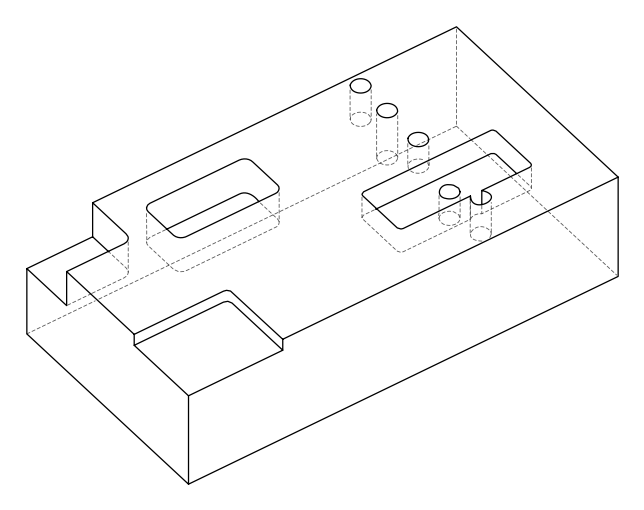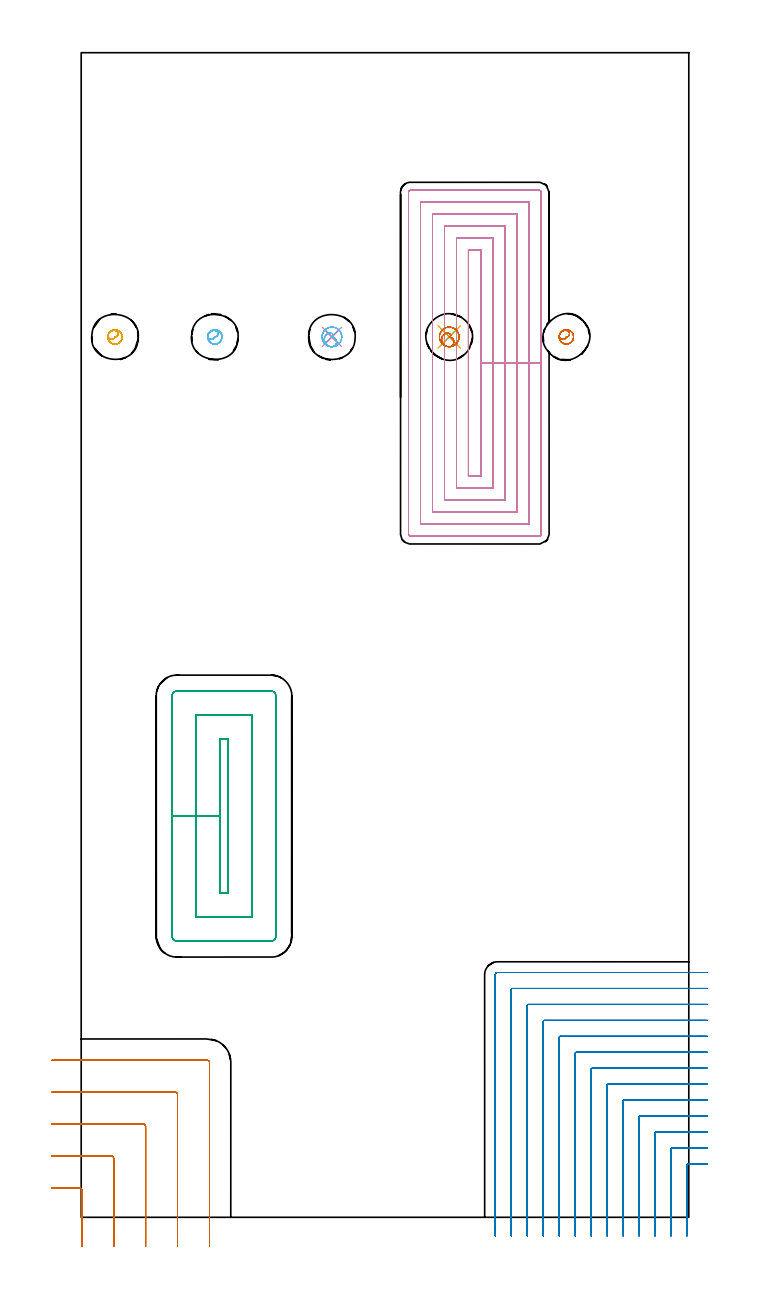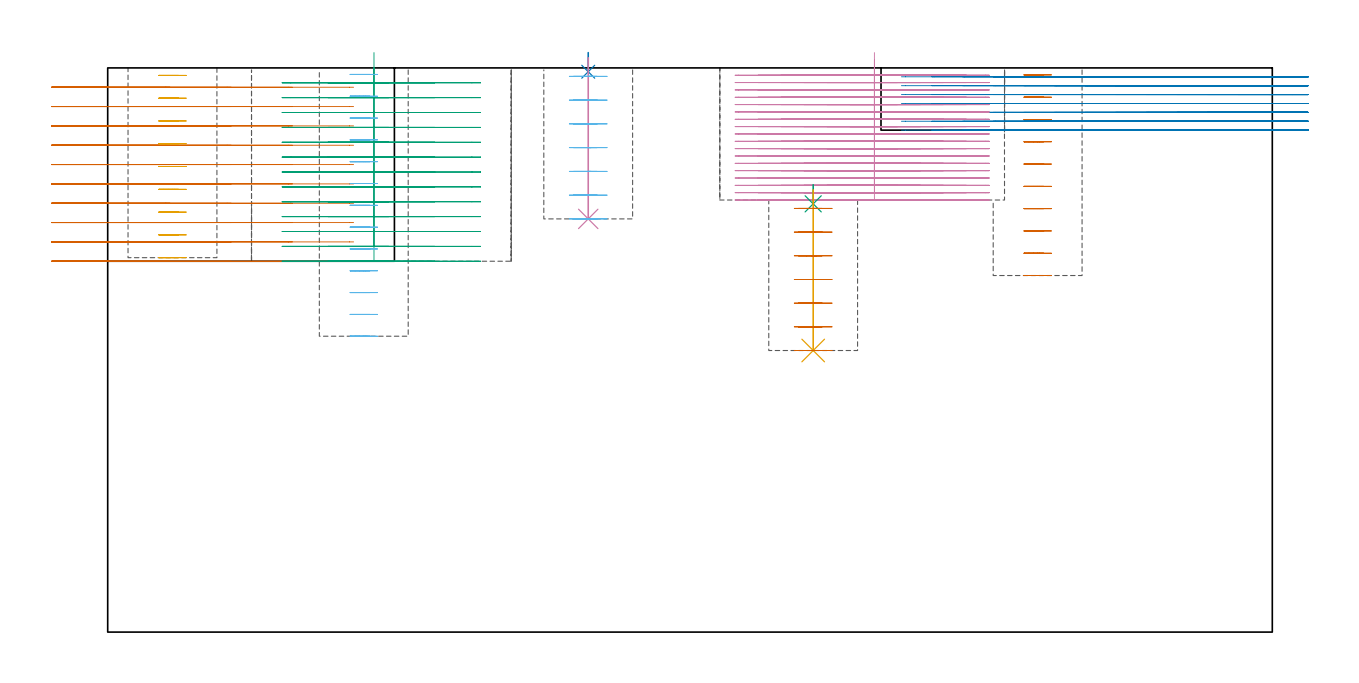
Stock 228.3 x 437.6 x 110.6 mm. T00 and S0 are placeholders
(PLAN: 13 operations, 7 tool changes, 114 min)
(1 MILL_CORNER_NOTCH_RECTANGULAR | CORNER_NOTCH_RECTANGULAR | NXT0201_012 | Follow Part, ap 4, ae 75% | 9.29 min | 142098 mm3)
(2 MILL_CORNER_NOTCH_RECTANGULAR_1 | CORNER_NOTCH_RECTANGULAR_1 | UGT0201_126 | Follow Part, ap 2, ae 75% | 21.49 min | 89748 mm3)
(3 MILL_RECTANGULAR_POCKET | POCKET_RECTANGULAR_STRAIGHT | NXT0201_011 | Follow Part, ap 3, ae 75% | 16.75 min | 202439 mm3)
(4 MILL_RECTANGULAR_POCKET_1 | POCKET_RECTANGULAR_STRAIGHT_1 | NXT0201_008 | Follow Part, ap 1.5, ae 75% | 60.28 min | 196160 mm3)
(5 MILL_BLIND_HOLE_FROM_SOLID_MATERIAL | STEP1POCKET | NXT0201_011 | Spiral | 1.03 min | 8802 mm3)
(6 MILL_BLIND_HOLE_FROM_SOLID_MATERIAL_1 | STEP1POCKET_1 | NXT0201_011 | Spiral | 1.48 min | 12491 mm3)
(7 MILL_BLIND_HOLE_FROM_SOLID_MATERIAL_2 | STEP1POCKET_4 | NXT0201_011 | Spiral | 1.14 min | 9224 mm3)
(8 SPOT_DRILL | STEP1POCKET_2 | NXT0321_9005460120000 | 0.03 min | 23 mm3)
(9 SPOT_DRILL_1 | STEP1POCKET_3 | NXT0321_9005460120000 | 0.04 min | 7 mm3)
(10 DRILL_BLIND_HOLE_INTO_CENTER | STEP1POCKET_2 | NXT0301_128 | 0.13 min | 3187 mm3)
(11 DRILL_BLIND_HOLE_INTO_CENTER_1 | STEP1POCKET_3 | NXT0301_128 | 0.13 min | 3203 mm3)
(12 MILL_ROUGH_BLIND_HOLE_CONTOUR | STEP1POCKET_2 | NXT0201_010 | Spiral | 1.11 min | 3797 mm3)
(13 MILL_ROUGH_BLIND_HOLE_CONTOUR_1 | STEP1POCKET_3 | NXT0201_010 | Spiral | 1.12 min | 3797 mm3)
(TOOL NXT0201_012 | ENDMILL 16mm [2P460-1600-NA 1630] | D16 FL38 Z6)
(TOOL UGT0201_126 | Carbide End Mill 8.0 | D8 FL15 Z4)
(TOOL NXT0201_011 | ENDMILL 12mm [2P460-1200-NA 1630] | D12 FL38 Z6)
(TOOL NXT0201_008 | ENDMILL 6mm [2P460-0600-NA 1630] | D6 FL26 Z6)
(TOOL NXT0321_9005460120000 | NC Spot Drill, 142deg, 12mm, Carbide, Uncoated | D12 PA142 FL30 Z2)
(TOOL NXT0301_128 | Carbide Drill 12mm [861.1-1200-036A1-GP GC34] | D12 PA150 FL37.4 Z2)
(TOOL NXT0201_010 | ENDMILL 10mm [2P460-1000-NA 1630] | D10 FL30 Z6)
(OP 1 MILL_CORNER_NOTCH_RECTANGULAR)
G17 G21 G94 G90
T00 M6
G54
G17 G0 G90 X0.2 Y-11. S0 M3
G43 Z120.6 H1
Z106.81
G94 G1 Y-8. F250.
Y10.205 F500.
G3 X-0.595 Y11. R0.8
G1 X-8.
X-11. F250.
G0 Z120.6
X12.2 Y-11.
Z106.81
G1 Y-8.
Y22.205 F500.
G3 X11.405 Y23. R0.8
G1 X-8.
X-11. F250.
G0 Z120.6
X24.2 Y-11.
Z106.81
G1 Y-8.
Y34.205 F500.
G3 X23.405 Y35. R0.8
G1 X-8.
X-11. F250.
G0 Z120.6
X36.2 Y-11.
Z106.81
G1 Y-8.
Y46.204 F500.
G3 X35.404 Y47. R0.8
G1 X-8.
X-11. F250.
G0 Z120.6
X48.2 Y-11.
Z106.81
G1 Y-8.
Y58.204 F500.
G3 X47.404 Y59. R0.8
G1 X-8.
X-11. F250.
G0 Z120.6
X0.2 Y-11.
Z103.02
G1 Y-8.
Y10.205 F500.
G3 X-0.595 Y11. R0.8
G1 X-8.
X-11. F250.
G0 Z120.6
X12.2 Y-11.
Z103.02
G1 Y-8.
Y22.205 F500.
G3 X11.405 Y23. R0.8
G1 X-8.
X-11. F250.
G0 Z120.6
X24.2 Y-11.
Z103.02
G1 Y-8.
Y34.205 F500.
G3 X23.405 Y35. R0.8
G1 X-8.
X-11. F250.
G0 Z120.6
X36.2 Y-11.
Z103.02
G1 Y-8.
Y46.204 F500.
G3 X35.404 Y47. R0.8
G1 X-8.
X-11. F250.
G0 Z120.6
X48.2 Y-11.
Z103.02
G1 Y-8.
Y58.204 F500.
G3 X47.404 Y59. R0.8
G1 X-8.
X-11. F250.
G0 Z120.6
X0.2 Y-11.
Z99.23
G1 Y-8.
Y10.205 F500.
G3 X-0.595 Y11. R0.8
G1 X-8.
X-11. F250.
G0 Z120.6
X12.2 Y-11.
Z99.23
G1 Y-8.
Y22.205 F500.
G3 X11.405 Y23. R0.8
G1 X-8.
X-11. F250.
G0 Z120.6
X24.2 Y-11.
Z99.23
G1 Y-8.
Y34.205 F500.
G3 X23.405 Y35. R0.8
G1 X-8.
X-11. F250.
G0 Z120.6
X36.2 Y-11.
Z99.23
G1 Y-8.
Y46.204 F500.
G3 X35.404 Y47. R0.8
G1 X-8.
X-11. F250.
G0 Z120.6
X48.2 Y-11.
Z99.23
G1 Y-8.
Y58.204 F500.
G3 X47.404 Y59. R0.8
G1 X-8.
X-11. F250.
G0 Z120.6
X0.2 Y-11.
Z95.44
G1 Y-8.
Y10.205 F500.
G3 X-0.595 Y11. R0.8
G1 X-8.
X-11. F250.
G0 Z120.6
X12.2 Y-11.
Z95.44
G1 Y-8.
Y22.205 F500.
G3 X11.405 Y23. R0.8
G1 X-8.
X-11. F250.
G0 Z120.6
X24.2 Y-11.
Z95.44
G1 Y-8.
Y34.205 F500.
G3 X23.405 Y35. R0.8
G1 X-8.
X-11. F250.
G0 Z120.6
X36.2 Y-11.
Z95.44
G1 Y-8.
Y46.204 F500.
G3 X35.404 Y47. R0.8
G1 X-8.
X-11. F250.
G0 Z120.6
X48.2 Y-11.
Z95.44
G1 Y-8.
Y58.204 F500.
G3 X47.404 Y59. R0.8
G1 X-8.
X-11. F250.
G0 Z120.6
X0.2 Y-11.
Z91.65
G1 Y-8.
Y10.205 F500.
G3 X-0.595 Y11. R0.8
G1 X-8.
X-11. F250.
G0 Z120.6
X12.2 Y-11.
Z91.65
G1 Y-8.
Y22.205 F500.
G3 X11.405 Y23. R0.8
G1 X-8.
X-11. F250.
G0 Z120.6
X24.2 Y-11.
Z91.65
G1 Y-8.
Y34.205 F500.
G3 X23.405 Y35. R0.8
G1 X-8.
X-11. F250.
G0 Z120.6
X36.2 Y-11.
Z91.65
G1 Y-8.
Y46.204 F500.
G3 X35.404 Y47. R0.8
G1 X-8.
X-11. F250.
G0 Z120.6
X48.2 Y-11.
Z91.65
G1 Y-8.
Y58.204 F500.
G3 X47.404 Y59. R0.8
G1 X-8.
X-11. F250.
G0 Z120.6
X0.2 Y-11.
Z87.86
G1 Y-8.
Y10.205 F500.
G3 X-0.595 Y11. R0.8
G1 X-8.
X-11. F250.
G0 Z120.6
X12.2 Y-11.
Z87.86
G1 Y-8.
Y22.205 F500.
G3 X11.405 Y23. R0.8
G1 X-8.
X-11. F250.
G0 Z120.6
X24.2 Y-11.
Z87.86
G1 Y-8.
Y34.205 F500.
G3 X23.405 Y35. R0.8
G1 X-8.
X-11. F250.
G0 Z120.6
X36.2 Y-11.
Z87.86
G1 Y-8.
Y46.204 F500.
G3 X35.404 Y47. R0.8
G1 X-8.
X-11. F250.
G0 Z120.6
X48.2 Y-11.
Z87.86
G1 Y-8.
Y58.204 F500.
G3 X47.404 Y59. R0.8
G1 X-8.
X-11. F250.
G0 Z120.6
X0.2 Y-11.
Z84.07
G1 Y-8.
Y10.205 F500.
G3 X-0.595 Y11. R0.8
G1 X-8.
X-11. F250.
G0 Z120.6
X12.2 Y-11.
Z84.07
G1 Y-8.
Y22.205 F500.
G3 X11.405 Y23. R0.8
G1 X-8.
X-11. F250.
G0 Z120.6
X24.2 Y-11.
Z84.07
G1 Y-8.
Y34.205 F500.
G3 X23.405 Y35. R0.8
G1 X-8.
X-11. F250.
G0 Z120.6
X36.2 Y-11.
Z84.07
G1 Y-8.
Y46.204 F500.
G3 X35.404 Y47. R0.8
G1 X-8.
X-11. F250.
G0 Z120.6
X48.2 Y-11.
Z84.07
G1 Y-8.
Y58.204 F500.
G3 X47.404 Y59. R0.8
G1 X-8.
X-11. F250.
G0 Z120.6
X0.2 Y-11.
Z80.28
G1 Y-8.
Y10.205 F500.
G3 X-0.595 Y11. R0.8
G1 X-8.
X-11. F250.
G0 Z120.6
X12.2 Y-11.
Z80.28
G1 Y-8.
Y22.205 F500.
G3 X11.405 Y23. R0.8
G1 X-8.
X-11. F250.
G0 Z120.6
X24.2 Y-11.
Z80.28
G1 Y-8.
Y34.205 F500.
G3 X23.405 Y35. R0.8
G1 X-8.
X-11. F250.
G0 Z120.6
X36.2 Y-11.
Z80.28
G1 Y-8.
Y46.204 F500.
G3 X35.404 Y47. R0.8
G1 X-8.
X-11. F250.
G0 Z120.6
X48.2 Y-11.
Z80.28
G1 Y-8.
Y58.204 F500.
G3 X47.404 Y59. R0.8
G1 X-8.
X-11. F250.
G0 Z120.6
X0.2 Y-11.
Z76.49
G1 Y-8.
Y10.205 F500.
G3 X-0.595 Y11. R0.8
G1 X-8.
X-11. F250.
G0 Z120.6
X12.2 Y-11.
Z76.49
G1 Y-8.
Y22.205 F500.
G3 X11.405 Y23. R0.8
G1 X-8.
X-11. F250.
G0 Z120.6
X24.2 Y-11.
Z76.49
G1 Y-8.
Y34.205 F500.
G3 X23.405 Y35. R0.8
G1 X-8.
X-11. F250.
G0 Z120.6
X36.2 Y-11.
Z76.49
G1 Y-8.
Y46.204 F500.
G3 X35.404 Y47. R0.8
G1 X-8.
X-11. F250.
G0 Z120.6
X48.2 Y-11.
Z76.49
G1 Y-8.
Y58.204 F500.
G3 X47.404 Y59. R0.8
G1 X-8.
X-11. F250.
G0 Z120.6
X0.2 Y-11.
Z72.7
G1 Y-8.
Y10.205 F500.
G3 X-0.595 Y11. R0.8
G1 X-8.
X-11. F250.
G0 Z120.6
X12.2 Y-11.
Z72.7
G1 Y-8.
Y22.205 F500.
G3 X11.405 Y23. R0.8
G1 X-8.
X-11. F250.
G0 Z120.6
X24.2 Y-11.
Z72.7
G1 Y-8.
Y34.205 F500.
G3 X23.405 Y35. R0.8
G1 X-8.
X-11. F250.
G0 Z120.6
X36.2 Y-11.
Z72.7
G1 Y-8.
Y46.204 F500.
G3 X35.404 Y47. R0.8
G1 X-8.
X-11. F250.
G0 Z120.6
X48.2 Y-11.
Z72.7
G1 Y-8.
Y58.204 F500.
G3 X47.404 Y59. R0.8
G1 X-8.
X-11. F250.
G0 Z120.6
M5
M2
(OP 2 MILL_CORNER_NOTCH_RECTANGULAR_1)
G17 G21 G94 G90
T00 M6
G54
G17 G0 G90 X235.3 Y20. S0 M3
G43 Z120.6 H0
Z108.857
G94 G1 X232.3 F250.
X227.995 F500.
G3 X227.6 Y19.605 R0.4
G1 Y-4.
Y-7. F250.
G0 Z120.6
X235.3 Y26.
Z108.857
G1 X232.3
X221.995 F500.
G3 X221.6 Y25.605 R0.4
G1 Y-4.
Y-7. F250.
G0 Z120.6
X235.3 Y32.
Z108.857
G1 X232.3
X215.995 F500.
G3 X215.6 Y31.605 R0.4
G1 Y-4.
Y-7. F250.
G0 Z120.6
X235.3 Y38.
Z108.857
G1 X232.3
X209.996 F500.
G3 X209.6 Y37.604 R0.4
G1 Y-4.
Y-7. F250.
G0 Z120.6
X235.3 Y44.
Z108.857
G1 X232.3
X203.996 F500.
G3 X203.6 Y43.604 R0.4
G1 Y-4.
Y-7. F250.
G0 Z120.6
X235.3 Y50.
Z108.857
G1 X232.3
X197.996 F500.
G3 X197.6 Y49.604 R0.4
G1 Y-4.
Y-7. F250.
G0 Z120.6
X235.3 Y56.
Z108.857
G1 X232.3
X191.996 F500.
G3 X191.6 Y55.604 R0.4
G1 Y-4.
Y-7. F250.
G0 Z120.6
X235.3 Y62.
Z108.857
G1 X232.3
X185.996 F500.
G3 X185.6 Y61.604 R0.4
G1 Y-4.
Y-7. F250.
G0 Z120.6
X235.3 Y68.
Z108.857
G1 X232.3
X179.996 F500.
G3 X179.6 Y67.604 R0.4
G1 Y-4.
Y-7. F250.
G0 Z120.6
X235.3 Y74.
Z108.857
G1 X232.3
X173.997 F500.
G3 X173.6 Y73.603 R0.4
G1 Y-4.
Y-7. F250.
G0 Z120.6
X235.3 Y80.
Z108.857
G1 X232.3
X167.997 F500.
G3 X167.6 Y79.603 R0.4
G1 Y-4.
Y-7. F250.
G0 Z120.6
X235.3 Y86.
Z108.857
G1 X232.3
X161.997 F500.
G3 X161.6 Y85.603 R0.4
G1 Y-4.
Y-7. F250.
G0 Z120.6
X235.3 Y92.
Z108.857
G1 X232.3
X156.4 F500.
G3 X155.6 Y91.2 R0.8
G1 Y-4.
Y-7. F250.
G0 Z120.6
X235.3 Y20.
Z107.114
G1 X232.3
X227.995 F500.
G3 X227.6 Y19.605 R0.4
G1 Y-4.
Y-7. F250.
G0 Z120.6
X235.3 Y26.
Z107.114
G1 X232.3
X221.995 F500.
G3 X221.6 Y25.605 R0.4
G1 Y-4.
Y-7. F250.
G0 Z120.6
X235.3 Y32.
Z107.114
G1 X232.3
X215.995 F500.
G3 X215.6 Y31.605 R0.4
G1 Y-4.
Y-7. F250.
G0 Z120.6
X235.3 Y38.
Z107.114
G1 X232.3
X209.996 F500.
G3 X209.6 Y37.604 R0.4
G1 Y-4.
Y-7. F250.
G0 Z120.6
X235.3 Y44.
Z107.114
G1 X232.3
X203.996 F500.
G3 X203.6 Y43.604 R0.4
G1 Y-4.
Y-7. F250.
G0 Z120.6
X235.3 Y50.
Z107.114
G1 X232.3
X197.996 F500.
G3 X197.6 Y49.604 R0.4
G1 Y-4.
Y-7. F250.
G0 Z120.6
X235.3 Y56.
Z107.114
G1 X232.3
X191.996 F500.
G3 X191.6 Y55.604 R0.4
G1 Y-4.
Y-7. F250.
G0 Z120.6
X235.3 Y62.
Z107.114
G1 X232.3
X185.996 F500.
G3 X185.6 Y61.604 R0.4
G1 Y-4.
Y-7. F250.
G0 Z120.6
X235.3 Y68.
Z107.114
G1 X232.3
X179.996 F500.
G3 X179.6 Y67.604 R0.4
G1 Y-4.
Y-7. F250.
G0 Z120.6
X235.3 Y74.
Z107.114
G1 X232.3
X173.997 F500.
G3 X173.6 Y73.603 R0.4
G1 Y-4.
Y-7. F250.
G0 Z120.6
X235.3 Y80.
Z107.114
G1 X232.3
X167.997 F500.
G3 X167.6 Y79.603 R0.4
G1 Y-4.
Y-7. F250.
G0 Z120.6
X235.3 Y86.
Z107.114
G1 X232.3
X161.997 F500.
G3 X161.6 Y85.603 R0.4
G1 Y-4.
Y-7. F250.
G0 Z120.6
X235.3 Y92.
Z107.114
G1 X232.3
X156.4 F500.
G3 X155.6 Y91.2 R0.8
G1 Y-4.
Y-7. F250.
G0 Z120.6
X235.3 Y20.
Z105.371
G1 X232.3
X227.995 F500.
G3 X227.6 Y19.605 R0.4
G1 Y-4.
Y-7. F250.
G0 Z120.6
X235.3 Y26.
Z105.371
G1 X232.3
X221.995 F500.
G3 X221.6 Y25.605 R0.4
G1 Y-4.
Y-7. F250.
G0 Z120.6
X235.3 Y32.
Z105.371
G1 X232.3
X215.995 F500.
G3 X215.6 Y31.605 R0.4
G1 Y-4.
Y-7. F250.
G0 Z120.6
X235.3 Y38.
Z105.371
G1 X232.3
X209.996 F500.
G3 X209.6 Y37.604 R0.4
G1 Y-4.
Y-7. F250.
G0 Z120.6
X235.3 Y44.
Z105.371
G1 X232.3
X203.996 F500.
G3 X203.6 Y43.604 R0.4
G1 Y-4.
Y-7. F250.
G0 Z120.6
X235.3 Y50.
Z105.371
G1 X232.3
X197.996 F500.
G3 X197.6 Y49.604 R0.4
G1 Y-4.
Y-7. F250.
G0 Z120.6
X235.3 Y56.
Z105.371
G1 X232.3
X191.996 F500.
G3 X191.6 Y55.604 R0.4
G1 Y-4.
Y-7. F250.
G0 Z120.6
X235.3 Y62.
Z105.371
G1 X232.3
X185.996 F500.
G3 X185.6 Y61.604 R0.4
G1 Y-4.
Y-7. F250.
G0 Z120.6
X235.3 Y68.
Z105.371
G1 X232.3
X179.996 F500.
G3 X179.6 Y67.604 R0.4
G1 Y-4.
Y-7. F250.
G0 Z120.6
X235.3 Y74.
Z105.371
G1 X232.3
X173.997 F500.
G3 X173.6 Y73.603 R0.4
G1 Y-4.
Y-7. F250.
G0 Z120.6
X235.3 Y80.
Z105.371
G1 X232.3
X167.997 F500.
G3 X167.6 Y79.603 R0.4
G1 Y-4.
Y-7. F250.
G0 Z120.6
X235.3 Y86.
Z105.371
G1 X232.3
X161.997 F500.
G3 X161.6 Y85.603 R0.4
G1 Y-4.
Y-7. F250.
G0 Z120.6
X235.3 Y92.
Z105.371
G1 X232.3
X156.4 F500.
G3 X155.6 Y91.2 R0.8
G1 Y-4.
Y-7. F250.
G0 Z120.6
X235.3 Y20.
Z103.629
G1 X232.3
X227.995 F500.
G3 X227.6 Y19.605 R0.4
G1 Y-4.
Y-7. F250.
G0 Z120.6
X235.3 Y26.
Z103.629
G1 X232.3
X221.995 F500.
G3 X221.6 Y25.605 R0.4
G1 Y-4.
Y-7. F250.
G0 Z120.6
X235.3 Y32.
Z103.629
G1 X232.3
X215.995 F500.
G3 X215.6 Y31.605 R0.4
G1 Y-4.
Y-7. F250.
G0 Z120.6
X235.3 Y38.
Z103.629
G1 X232.3
X209.996 F500.
G3 X209.6 Y37.604 R0.4
G1 Y-4.
Y-7. F250.
G0 Z120.6
X235.3 Y44.
Z103.629
G1 X232.3
X203.996 F500.
G3 X203.6 Y43.604 R0.4
G1 Y-4.
Y-7. F250.
G0 Z120.6
X235.3 Y50.
Z103.629
G1 X232.3
X197.996 F500.
G3 X197.6 Y49.604 R0.4
G1 Y-4.
Y-7. F250.
G0 Z120.6
X235.3 Y56.
Z103.629
G1 X232.3
X191.996 F500.
G3 X191.6 Y55.604 R0.4
G1 Y-4.
Y-7. F250.
G0 Z120.6
X235.3 Y62.
Z103.629
G1 X232.3
X185.996 F500.
G3 X185.6 Y61.604 R0.4
G1 Y-4.
Y-7. F250.
G0 Z120.6
X235.3 Y68.
Z103.629
G1 X232.3
X179.996 F500.
G3 X179.6 Y67.604 R0.4
G1 Y-4.
Y-7. F250.
G0 Z120.6
X235.3 Y74.
Z103.629
G1 X232.3
X173.997 F500.
G3 X173.6 Y73.603 R0.4
G1 Y-4.
Y-7. F250.
G0 Z120.6
X235.3 Y80.
Z103.629
G1 X232.3
X167.997 F500.
G3 X167.6 Y79.603 R0.4
G1 Y-4.
Y-7. F250.
G0 Z120.6
X235.3 Y86.
Z103.629
G1 X232.3
X161.997 F500.
G3 X161.6 Y85.603 R0.4
G1 Y-4.
Y-7. F250.
G0 Z120.6
X235.3 Y92.
Z103.629
G1 X232.3
X156.4 F500.
G3 X155.6 Y91.2 R0.8
G1 Y-4.
Y-7. F250.
G0 Z120.6
X235.3 Y20.
Z101.886
G1 X232.3
X227.995 F500.
G3 X227.6 Y19.605 R0.4
G1 Y-4.
Y-7. F250.
G0 Z120.6
X235.3 Y26.
Z101.886
G1 X232.3
X221.995 F500.
G3 X221.6 Y25.605 R0.4
G1 Y-4.
Y-7. F250.
G0 Z120.6
X235.3 Y32.
Z101.886
G1 X232.3
X215.995 F500.
G3 X215.6 Y31.605 R0.4
G1 Y-4.
Y-7. F250.
G0 Z120.6
X235.3 Y38.
Z101.886
G1 X232.3
X209.996 F500.
G3 X209.6 Y37.604 R0.4
G1 Y-4.
Y-7. F250.
G0 Z120.6
X235.3 Y44.
Z101.886
G1 X232.3
X203.996 F500.
G3 X203.6 Y43.604 R0.4
G1 Y-4.
Y-7. F250.
G0 Z120.6
X235.3 Y50.
Z101.886
G1 X232.3
X197.996 F500.
G3 X197.6 Y49.604 R0.4
G1 Y-4.
Y-7. F250.
G0 Z120.6
X235.3 Y56.
Z101.886
G1 X232.3
X191.996 F500.
G3 X191.6 Y55.604 R0.4
G1 Y-4.
Y-7. F250.
G0 Z120.6
X235.3 Y62.
Z101.886
G1 X232.3
X185.996 F500.
G3 X185.6 Y61.604 R0.4
G1 Y-4.
Y-7. F250.
G0 Z120.6
X235.3 Y68.
Z101.886
G1 X232.3
X179.996 F500.
G3 X179.6 Y67.604 R0.4
G1 Y-4.
Y-7. F250.
G0 Z120.6
X235.3 Y74.
Z101.886
G1 X232.3
X173.997 F500.
G3 X173.6 Y73.603 R0.4
G1 Y-4.
Y-7. F250.
G0 Z120.6
X235.3 Y80.
Z101.886
G1 X232.3
X167.997 F500.
G3 X167.6 Y79.603 R0.4
G1 Y-4.
Y-7. F250.
G0 Z120.6
X235.3 Y86.
Z101.886
G1 X232.3
X161.997 F500.
G3 X161.6 Y85.603 R0.4
G1 Y-4.
Y-7. F250.
G0 Z120.6
X235.3 Y92.
Z101.886
G1 X232.3
X156.4 F500.
G3 X155.6 Y91.2 R0.8
G1 Y-4.
Y-7. F250.
G0 Z120.6
X235.3 Y20.
Z100.143
G1 X232.3
X227.995 F500.
G3 X227.6 Y19.605 R0.4
G1 Y-4.
Y-7. F250.
G0 Z120.6
X235.3 Y26.
Z100.143
G1 X232.3
X221.995 F500.
G3 X221.6 Y25.605 R0.4
G1 Y-4.
Y-7. F250.
G0 Z120.6
X235.3 Y32.
Z100.143
G1 X232.3
X215.995 F500.
G3 X215.6 Y31.605 R0.4
G1 Y-4.
Y-7. F250.
G0 Z120.6
X235.3 Y38.
Z100.143
G1 X232.3
X209.996 F500.
G3 X209.6 Y37.604 R0.4
G1 Y-4.
Y-7. F250.
G0 Z120.6
X235.3 Y44.
Z100.143
G1 X232.3
X203.996 F500.
G3 X203.6 Y43.604 R0.4
G1 Y-4.
Y-7. F250.
G0 Z120.6
X235.3 Y50.
Z100.143
G1 X232.3
X197.996 F500.
G3 X197.6 Y49.604 R0.4
G1 Y-4.
Y-7. F250.
G0 Z120.6
X235.3 Y56.
Z100.143
G1 X232.3
X191.996 F500.
G3 X191.6 Y55.604 R0.4
G1 Y-4.
Y-7. F250.
G0 Z120.6
X235.3 Y62.
Z100.143
G1 X232.3
X185.996 F500.
G3 X185.6 Y61.604 R0.4
G1 Y-4.
Y-7. F250.
G0 Z120.6
X235.3 Y68.
Z100.143
G1 X232.3
X179.996 F500.
G3 X179.6 Y67.604 R0.4
G1 Y-4.
Y-7. F250.
G0 Z120.6
X235.3 Y74.
Z100.143
G1 X232.3
X173.997 F500.
G3 X173.6 Y73.603 R0.4
G1 Y-4.
Y-7. F250.
G0 Z120.6
X235.3 Y80.
Z100.143
G1 X232.3
X167.997 F500.
G3 X167.6 Y79.603 R0.4
G1 Y-4.
Y-7. F250.
G0 Z120.6
X235.3 Y86.
Z100.143
G1 X232.3
X161.997 F500.
G3 X161.6 Y85.603 R0.4
G1 Y-4.
Y-7. F250.
G0 Z120.6
X235.3 Y92.
Z100.143
G1 X232.3
X156.4 F500.
G3 X155.6 Y91.2 R0.8
G1 Y-4.
Y-7. F250.
G0 Z120.6
X235.3 Y20.
Z98.4
G1 X232.3
X227.995 F500.
G3 X227.6 Y19.605 R0.4
G1 Y-4.
Y-7. F250.
G0 Z120.6
X235.3 Y26.
Z98.4
G1 X232.3
X221.995 F500.
G3 X221.6 Y25.605 R0.4
G1 Y-4.
Y-7. F250.
G0 Z120.6
X235.3 Y32.
Z98.4
G1 X232.3
X215.995 F500.
G3 X215.6 Y31.605 R0.4
G1 Y-4.
Y-7. F250.
G0 Z120.6
X235.3 Y38.
Z98.4
G1 X232.3
X209.996 F500.
G3 X209.6 Y37.604 R0.4
G1 Y-4.
Y-7. F250.
G0 Z120.6
X235.3 Y44.
Z98.4
G1 X232.3
X203.996 F500.
G3 X203.6 Y43.604 R0.4
G1 Y-4.
Y-7. F250.
G0 Z120.6
X235.3 Y50.
Z98.4
G1 X232.3
X197.996 F500.
G3 X197.6 Y49.604 R0.4
G1 Y-4.
Y-7. F250.
G0 Z120.6
X235.3 Y56.
Z98.4
G1 X232.3
X191.996 F500.
G3 X191.6 Y55.604 R0.4
G1 Y-4.
Y-7. F250.
G0 Z120.6
X235.3 Y62.
Z98.4
G1 X232.3
X185.996 F500.
G3 X185.6 Y61.604 R0.4
G1 Y-4.
Y-7. F250.
G0 Z120.6
X235.3 Y68.
Z98.4
G1 X232.3
X179.996 F500.
G3 X179.6 Y67.604 R0.4
G1 Y-4.
Y-7. F250.
G0 Z120.6
X235.3 Y74.
Z98.4
G1 X232.3
X173.997 F500.
G3 X173.6 Y73.603 R0.4
G1 Y-4.
Y-7. F250.
G0 Z120.6
X235.3 Y80.
Z98.4
G1 X232.3
X167.997 F500.
G3 X167.6 Y79.603 R0.4
G1 Y-4.
Y-7. F250.
G0 Z120.6
X235.3 Y86.
Z98.4
G1 X232.3
X161.997 F500.
G3 X161.6 Y85.603 R0.4
G1 Y-4.
Y-7. F250.
G0 Z120.6
X235.3 Y92.
Z98.4
G1 X232.3
X156.4 F500.
G3 X155.6 Y91.2 R0.8
G1 Y-4.
Y-7. F250.
G0 Z120.6
M5
M2
(OP 3 MILL_RECTANGULAR_POCKET)
G17 G21 G94 G90
T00 M6
G54
G17 G0 G90 X52.2 Y172.826 S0 M3
G43 Z120.6 H1
Z113.6
G94 G1 Y150.75 Z107.685 F250.
Y121.8 F500.
X55.1
Y179.7
X52.2
Y150.75
X43.2
Y112.8
X64.1
Y188.7
X43.2
Y150.75
X34.2
Y105.5
G3 X35.9 Y103.8 R1.7
G1 X71.4
G3 X73.1 Y105.5 R1.7
G1 Y196.
G3 X71.4 Y197.7 R1.7
G1 X35.9
G3 X34.2 Y196. R1.7
G1 Y150.75
Y149.75
G0 X52.2 Y172.826 Z110.685
G1 Y150.75 Z104.769 F250.
Y121.8 F500.
X55.1
Y179.7
X52.2
Y150.75
X43.2
Y112.8
X64.1
Y188.7
X43.2
Y150.75
X34.2
Y105.5
G3 X35.9 Y103.8 R1.7
G1 X71.4
G3 X73.1 Y105.5 R1.7
G1 Y196.
G3 X71.4 Y197.7 R1.7
G1 X35.9
G3 X34.2 Y196. R1.7
G1 Y150.75
Y149.75
G0 X52.2 Y172.826 Z107.769
G1 Y150.75 Z101.854 F250.
Y121.8 F500.
X55.1
Y179.7
X52.2
Y150.75
X43.2
Y112.8
X64.1
Y188.7
X43.2
Y150.75
X34.2
Y105.5
G3 X35.9 Y103.8 R1.7
G1 X71.4
G3 X73.1 Y105.5 R1.7
G1 Y196.
G3 X71.4 Y197.7 R1.7
G1 X35.9
G3 X34.2 Y196. R1.7
G1 Y150.75
Y149.75
G0 X52.2 Y172.826 Z104.854
G1 Y150.75 Z98.938 F250.
Y121.8 F500.
X55.1
Y179.7
X52.2
Y150.75
X43.2
Y112.8
X64.1
Y188.7
X43.2
Y150.75
X34.2
Y105.5
G3 X35.9 Y103.8 R1.7
G1 X71.4
G3 X73.1 Y105.5 R1.7
G1 Y196.
G3 X71.4 Y197.7 R1.7
G1 X35.9
G3 X34.2 Y196. R1.7
G1 Y150.75
Y149.75
G0 X52.2 Y172.826 Z101.938
G1 Y150.75 Z96.023 F250.
Y121.8 F500.
X55.1
Y179.7
X52.2
Y150.75
X43.2
Y112.8
X64.1
Y188.7
X43.2
Y150.75
X34.2
Y105.5
G3 X35.9 Y103.8 R1.7
G1 X71.4
G3 X73.1 Y105.5 R1.7
G1 Y196.
G3 X71.4 Y197.7 R1.7
G1 X35.9
G3 X34.2 Y196. R1.7
G1 Y150.75
Y149.75
G0 X52.2 Y172.826 Z99.023
G1 Y150.75 Z93.108 F250.
Y121.8 F500.
X55.1
Y179.7
X52.2
Y150.75
X43.2
Y112.8
X64.1
Y188.7
X43.2
Y150.75
X34.2
Y105.5
G3 X35.9 Y103.8 R1.7
G1 X71.4
G3 X73.1 Y105.5 R1.7
G1 Y196.
G3 X71.4 Y197.7 R1.7
G1 X35.9
G3 X34.2 Y196. R1.7
G1 Y150.75
Y149.75
G0 X52.2 Y172.826 Z96.108
G1 Y150.75 Z90.192 F250.
Y121.8 F500.
X55.1
Y179.7
X52.2
Y150.75
X43.2
Y112.8
X64.1
Y188.7
X43.2
Y150.75
X34.2
Y105.5
G3 X35.9 Y103.8 R1.7
G1 X71.4
G3 X73.1 Y105.5 R1.7
G1 Y196.
G3 X71.4 Y197.7 R1.7
G1 X35.9
G3 X34.2 Y196. R1.7
G1 Y150.75
Y149.75
G0 X52.2 Y172.826 Z93.192
G1 Y150.75 Z87.277 F250.
Y121.8 F500.
X55.1
Y179.7
X52.2
Y150.75
X43.2
Y112.8
X64.1
Y188.7
X43.2
Y150.75
X34.2
Y105.5
G3 X35.9 Y103.8 R1.7
G1 X71.4
G3 X73.1 Y105.5 R1.7
G1 Y196.
G3 X71.4 Y197.7 R1.7
G1 X35.9
G3 X34.2 Y196. R1.7
G1 Y150.75
Y149.75
G0 X52.2 Y172.826 Z90.277
G1 Y150.75 Z84.362 F250.
Y121.8 F500.
X55.1
Y179.7
X52.2
Y150.75
X43.2
Y112.8
X64.1
Y188.7
X43.2
Y150.75
X34.2
Y105.5
G3 X35.9 Y103.8 R1.7
G1 X71.4
G3 X73.1 Y105.5 R1.7
G1 Y196.
G3 X71.4 Y197.7 R1.7
G1 X35.9
G3 X34.2 Y196. R1.7
G1 Y150.75
Y149.75
G0 X52.2 Y172.826 Z87.362
G1 Y150.75 Z81.446 F250.
Y121.8 F500.
X55.1
Y179.7
X52.2
Y150.75
X43.2
Y112.8
X64.1
Y188.7
X43.2
Y150.75
X34.2
Y105.5
G3 X35.9 Y103.8 R1.7
G1 X71.4
G3 X73.1 Y105.5 R1.7
G1 Y196.
G3 X71.4 Y197.7 R1.7
G1 X35.9
G3 X34.2 Y196. R1.7
G1 Y150.75
Y149.75
G0 X52.2 Y172.826 Z84.446
G1 Y150.75 Z78.531 F250.
Y121.8 F500.
X55.1
Y179.7
X52.2
Y150.75
X43.2
Y112.8
X64.1
Y188.7
X43.2
Y150.75
X34.2
Y105.5
G3 X35.9 Y103.8 R1.7
G1 X71.4
G3 X73.1 Y105.5 R1.7
G1 Y196.
G3 X71.4 Y197.7 R1.7
G1 X35.9
G3 X34.2 Y196. R1.7
G1 Y150.75
Y149.75
G0 X52.2 Y172.826 Z81.531
G1 Y150.75 Z75.615 F250.
Y121.8 F500.
X55.1
Y179.7
X52.2
Y150.75
X43.2
Y112.8
X64.1
Y188.7
X43.2
Y150.75
X34.2
Y105.5
G3 X35.9 Y103.8 R1.7
G1 X71.4
G3 X73.1 Y105.5 R1.7
G1 Y196.
G3 X71.4 Y197.7 R1.7
G1 X35.9
G3 X34.2 Y196. R1.7
G1 Y150.75
Y149.75
G0 X52.2 Y172.826 Z78.615
G1 Y150.75 Z72.7 F250.
Y121.8 F500.
X55.1
Y179.7
X52.2
Y150.75
X43.2
Y112.8
X64.1
Y188.7
X43.2
Y150.75
X34.2
Y105.5
G3 X35.9 Y103.8 R1.7
G1 X71.4
G3 X73.1 Y105.5 R1.7
G1 Y196.
G3 X71.4 Y197.7 R1.7
G1 X35.9
G3 X34.2 Y196. R1.7
G1 Y150.75
Y149.75
G0 Z120.6
M5
M2
(OP 4 MILL_RECTANGULAR_POCKET_1)
G17 G21 G94 G90
T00 M6
G54
G17 G0 G90 X150.3 Y304.384 S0 M3
G43 Z120.6 H1
Z113.6
G94 G1 Y320.95 Z109.161 F250.
Y325.017 F500.
Y363.4
X145.5
Y278.5
X150.3
Y320.95
X154.8
Y325.017
Y367.9
X141.
Y274.
X154.8
Y320.95
X159.3
Y372.4
X136.5
Y269.5
X159.3
Y320.95
X163.8
Y376.9
X132.
Y265.
X163.8
Y320.95
X168.3
Y381.4
X127.5
Y260.5
X168.3
Y320.95
X172.8
Y385.2
G3 X172.1 Y385.9 R0.7
G1 X123.7
G3 X123. Y385.2 R0.7
G1 Y256.7
G3 X123.7 Y256. R0.7
G1 X172.1
G3 X172.8 Y256.7 R0.7
G1 Y320.95
Y321.95
G0 X150.3 Y304.384 Z112.161
G1 Y320.95 Z107.722 F250.
Y363.4 F500.
X145.5
Y278.5
X150.3
Y320.95
X154.8
Y367.9
X141.
Y274.
X154.8
Y320.95
X159.3
Y372.4
X136.5
Y269.5
X159.3
Y320.95
X163.8
Y376.9
X132.
Y265.
X163.8
Y320.95
X168.3
Y381.4
X127.5
Y260.5
X168.3
Y320.95
X172.8
Y385.2
G3 X172.1 Y385.9 R0.7
G1 X123.7
G3 X123. Y385.2 R0.7
G1 Y256.7
G3 X123.7 Y256. R0.7
G1 X172.1
G3 X172.8 Y256.7 R0.7
G1 Y320.95
Y321.95
G0 X150.3 Y304.384 Z110.722
G1 Y320.95 Z106.283 F250.
Y363.4 F500.
X145.5
Y278.5
X150.3
Y320.95
X154.8
Y367.9
X141.
Y274.
X154.8
Y320.95
X159.3
Y372.4
X136.5
Y269.5
X159.3
Y320.95
X163.8
Y376.9
X132.
Y265.
X163.8
Y320.95
X168.3
Y381.4
X127.5
Y260.5
X168.3
Y320.95
X172.8
Y385.2
G3 X172.1 Y385.9 R0.7
G1 X123.7
G3 X123. Y385.2 R0.7
G1 Y256.7
G3 X123.7 Y256. R0.7
G1 X172.1
G3 X172.8 Y256.7 R0.7
G1 Y320.95
Y321.95
G0 X150.3 Y304.384 Z109.283
G1 Y320.95 Z104.844 F250.
Y363.4 F500.
X145.5
Y278.5
X150.3
Y320.95
X154.8
Y367.9
X141.
Y274.
X154.8
Y320.95
X159.3
Y372.4
X136.5
Y269.5
X159.3
Y320.95
X163.8
Y376.9
X132.
Y265.
X163.8
Y320.95
X168.3
Y381.4
X127.5
Y260.5
X168.3
Y320.95
X172.8
Y385.2
G3 X172.1 Y385.9 R0.7
G1 X123.7
G3 X123. Y385.2 R0.7
G1 Y256.7
G3 X123.7 Y256. R0.7
G1 X172.1
G3 X172.8 Y256.7 R0.7
G1 Y320.95
Y321.95
G0 X150.3 Y304.384 Z107.844
G1 Y320.95 Z103.405 F250.
Y363.4 F500.
X145.5
Y278.5
X150.3
Y320.95
X154.8
Y367.9
X141.
Y274.
X154.8
Y320.95
X159.3
Y372.4
X136.5
Y269.5
X159.3
Y320.95
X163.8
Y376.9
X132.
Y265.
X163.8
Y320.95
X168.3
Y381.4
X127.5
Y260.5
X168.3
Y320.95
X172.8
Y385.2
G3 X172.1 Y385.9 R0.7
G1 X123.7
G3 X123. Y385.2 R0.7
G1 Y256.7
G3 X123.7 Y256. R0.7
G1 X172.1
G3 X172.8 Y256.7 R0.7
G1 Y320.95
Y321.95
G0 X150.3 Y304.384 Z106.405
G1 Y320.95 Z101.967 F250.
Y363.4 F500.
X145.5
Y278.5
X150.3
Y320.95
X154.8
Y367.9
X141.
Y274.
X154.8
Y320.95
X159.3
Y372.4
X136.5
Y269.5
X159.3
Y320.95
X163.8
Y376.9
X132.
Y265.
X163.8
Y320.95
X168.3
Y381.4
X127.5
Y260.5
X168.3
Y320.95
X172.8
Y385.2
G3 X172.1 Y385.9 R0.7
G1 X123.7
G3 X123. Y385.2 R0.7
G1 Y256.7
G3 X123.7 Y256. R0.7
G1 X172.1
G3 X172.8 Y256.7 R0.7
G1 Y320.95
Y321.95
G0 X150.3 Y304.384 Z104.967
G1 Y320.95 Z100.528 F250.
Y363.4 F500.
X145.5
Y278.5
X150.3
Y320.95
X154.8
Y367.9
X141.
Y274.
X154.8
Y320.95
X159.3
Y372.4
X136.5
Y269.5
X159.3
Y320.95
X163.8
Y376.9
X132.
Y265.
X163.8
Y320.95
X168.3
Y381.4
X127.5
Y260.5
X168.3
Y320.95
X172.8
Y385.2
G3 X172.1 Y385.9 R0.7
G1 X123.7
G3 X123. Y385.2 R0.7
G1 Y256.7
G3 X123.7 Y256. R0.7
G1 X172.1
G3 X172.8 Y256.7 R0.7
G1 Y320.95
Y321.95
G0 X150.3 Y304.384 Z103.528
G1 Y320.95 Z99.089 F250.
Y363.4 F500.
X145.5
Y278.5
X150.3
Y320.95
X154.8
Y367.9
X141.
Y274.
X154.8
Y320.95
X159.3
Y372.4
X136.5
Y269.5
X159.3
Y320.95
X163.8
Y376.9
X132.
Y265.
X163.8
Y320.95
X168.3
Y381.4
X127.5
Y260.5
X168.3
Y320.95
X172.8
Y385.2
G3 X172.1 Y385.9 R0.7
G1 X123.7
G3 X123. Y385.2 R0.7
G1 Y256.7
G3 X123.7 Y256. R0.7
G1 X172.1
G3 X172.8 Y256.7 R0.7
G1 Y320.95
Y321.95
G0 X150.3 Y304.384 Z102.089
G1 Y320.95 Z97.65 F250.
Y363.4 F500.
X145.5
Y278.5
X150.3
Y320.95
X154.8
Y367.9
X141.
Y274.
X154.8
Y320.95
X159.3
Y372.4
X136.5
Y269.5
X159.3
Y320.95
X163.8
Y376.9
X132.
Y265.
X163.8
Y320.95
X168.3
Y381.4
X127.5
Y260.5
X168.3
Y320.95
X172.8
Y385.2
G3 X172.1 Y385.9 R0.7
G1 X123.7
G3 X123. Y385.2 R0.7
G1 Y256.7
G3 X123.7 Y256. R0.7
G1 X172.1
G3 X172.8 Y256.7 R0.7
G1 Y320.95
Y321.95
G0 X150.3 Y304.384 Z100.65
G1 Y320.95 Z96.211 F250.
Y363.4 F500.
X145.5
Y278.5
X150.3
Y320.95
X154.8
Y367.9
X141.
Y274.
X154.8
Y320.95
X159.3
Y372.4
X136.5
Y269.5
X159.3
Y320.95
X163.8
Y376.9
X132.
Y265.
X163.8
Y320.95
X168.3
Y381.4
X127.5
Y260.5
X168.3
Y320.95
X172.8
Y385.2
G3 X172.1 Y385.9 R0.7
G1 X123.7
G3 X123. Y385.2 R0.7
G1 Y256.7
G3 X123.7 Y256. R0.7
G1 X172.1
G3 X172.8 Y256.7 R0.7
G1 Y320.95
Y321.95
G0 X150.3 Y304.384 Z99.211
G1 Y320.95 Z94.772 F250.
Y363.4 F500.
X145.5
Y278.5
X150.3
Y320.95
X154.8
Y367.9
X141.
Y274.
X154.8
Y320.95
X159.3
Y372.4
X136.5
Y269.5
X159.3
Y320.95
X163.8
Y376.9
X132.
Y265.
X163.8
Y320.95
X168.3
Y381.4
X127.5
Y260.5
X168.3
Y320.95
X172.8
Y385.2
G3 X172.1 Y385.9 R0.7
G1 X123.7
G3 X123. Y385.2 R0.7
G1 Y256.7
G3 X123.7 Y256. R0.7
G1 X172.1
G3 X172.8 Y256.7 R0.7
G1 Y320.95
Y321.95
G0 X150.3 Y304.384 Z97.772
G1 Y320.95 Z93.333 F250.
Y363.4 F500.
X145.5
Y278.5
X150.3
Y320.95
X154.8
Y367.9
X141.
Y274.
X154.8
Y320.95
X159.3
Y372.4
X136.5
Y269.5
X159.3
Y320.95
X163.8
Y376.9
X132.
Y265.
X163.8
Y320.95
X168.3
Y381.4
X127.5
Y260.5
X168.3
Y320.95
X172.8
Y385.2
G3 X172.1 Y385.9 R0.7
G1 X123.7
G3 X123. Y385.2 R0.7
G1 Y256.7
G3 X123.7 Y256. R0.7
G1 X172.1
G3 X172.8 Y256.7 R0.7
G1 Y320.95
Y321.95
G0 X150.3 Y304.384 Z96.333
G1 Y320.95 Z91.894 F250.
Y363.4 F500.
X145.5
Y278.5
X150.3
Y320.95
X154.8
Y367.9
X141.
Y274.
X154.8
Y320.95
X159.3
Y372.4
X136.5
Y269.5
X159.3
Y320.95
X163.8
Y376.9
X132.
Y265.
X163.8
Y320.95
X168.3
Y381.4
X127.5
Y260.5
X168.3
Y320.95
X172.8
Y385.2
G3 X172.1 Y385.9 R0.7
G1 X123.7
G3 X123. Y385.2 R0.7
G1 Y256.7
G3 X123.7 Y256. R0.7
G1 X172.1
G3 X172.8 Y256.7 R0.7
G1 Y320.95
Y321.95
G0 X150.3 Y304.384 Z94.894
G1 Y320.95 Z90.456 F250.
Y363.4 F500.
X145.5
Y278.5
X150.3
Y320.95
X154.8
Y367.9
X141.
Y274.
X154.8
Y320.95
X159.3
Y372.4
X136.5
Y269.5
X159.3
Y320.95
X163.8
Y376.9
X132.
Y265.
X163.8
Y320.95
X168.3
Y381.4
X127.5
Y260.5
X168.3
Y320.95
X172.8
Y385.2
G3 X172.1 Y385.9 R0.7
G1 X123.7
G3 X123. Y385.2 R0.7
G1 Y256.7
G3 X123.7 Y256. R0.7
G1 X172.1
G3 X172.8 Y256.7 R0.7
G1 Y320.95
Y321.95
G0 X150.3 Y304.384 Z93.456
G1 Y320.95 Z89.017 F250.
Y363.4 F500.
X145.5
Y278.5
X150.3
Y320.95
X154.8
Y367.9
X141.
Y274.
X154.8
Y320.95
X159.3
Y372.4
X136.5
Y269.5
X159.3
Y320.95
X163.8
Y376.9
X132.
Y265.
X163.8
Y320.95
X168.3
Y381.4
X127.5
Y260.5
X168.3
Y320.95
X172.8
Y385.2
G3 X172.1 Y385.9 R0.7
G1 X123.7
G3 X123. Y385.2 R0.7
G1 Y256.7
G3 X123.7 Y256. R0.7
G1 X172.1
G3 X172.8 Y256.7 R0.7
G1 Y320.95
Y321.95
G0 X150.3 Y304.384 Z92.017
G1 Y320.95 Z87.578 F250.
Y363.4 F500.
X145.5
Y278.5
X150.3
Y320.95
X154.8
Y367.9
X141.
Y274.
X154.8
Y320.95
X159.3
Y372.4
X136.5
Y269.5
X159.3
Y320.95
X163.8
Y376.9
X132.
Y265.
X163.8
Y320.95
X168.3
Y381.4
X127.5
Y260.5
X168.3
Y320.95
X172.8
Y385.2
G3 X172.1 Y385.9 R0.7
G1 X123.7
G3 X123. Y385.2 R0.7
G1 Y256.7
G3 X123.7 Y256. R0.7
G1 X172.1
G3 X172.8 Y256.7 R0.7
G1 Y320.95
Y321.95
G0 X150.3 Y304.384 Z90.578
G1 Y320.95 Z86.139 F250.
Y363.4 F500.
X145.5
Y278.5
X150.3
Y320.95
X154.8
Y367.9
X141.
Y274.
X154.8
Y320.95
X159.3
Y372.4
X136.5
Y269.5
X159.3
Y320.95
X163.8
Y376.9
X132.
Y265.
X163.8
Y320.95
X168.3
Y381.4
X127.5
Y260.5
X168.3
Y320.95
X172.8
Y385.2
G3 X172.1 Y385.9 R0.7
G1 X123.7
G3 X123. Y385.2 R0.7
G1 Y256.7
G3 X123.7 Y256. R0.7
G1 X172.1
G3 X172.8 Y256.7 R0.7
G1 Y320.95
Y321.95
G0 X150.3 Y304.384 Z89.139
G1 Y320.95 Z84.7 F250.
Y363.4 F500.
X145.5
Y278.5
X150.3
Y320.95
X154.8
Y367.9
X141.
Y274.
X154.8
Y320.95
X159.3
Y372.4
X136.5
Y269.5
X159.3
Y320.95
X163.8
Y376.9
X132.
Y265.
X163.8
Y320.95
X168.3
Y381.4
X127.5
Y260.5
X168.3
Y320.95
X172.8
Y385.2
G3 X172.1 Y385.9 R0.7
G1 X123.7
G3 X123. Y385.2 R0.7
G1 Y256.7
G3 X123.7 Y256. R0.7
G1 X172.1
G3 X172.8 Y256.7 R0.7
G1 Y320.95
Y321.95
G0 Z120.6
M5
M2
(OP 5 MILL_BLIND_HOLE_FROM_SOLID_MATERIAL)
G17 G21 G94 G90
T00 M6
G54
G17 G0 G90 X12.7 Y330.8 S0 M3
G43 Z120.6 H1
Z109.133
G94 G3 X13.069 Y333.131 R1.195 F250.
X10.132 Y331.634 R2.331
X11.866 Y328.232 R2.7
X10.132 Y331.634 R-2.7
X10.999 Y329.933 R1.35
X12.7 Y330.8 R1.35
G0 Z104.667
G3 X13.069 Y333.131 R1.195
X10.132 Y331.634 R2.331
X11.866 Y328.232 R2.7
X10.132 Y331.634 R-2.7
X10.999 Y329.933 R1.35
X12.7 Y330.8 R1.35
G0 Z100.2
G3 X13.069 Y333.131 R1.195
X10.132 Y331.634 R2.331
X11.866 Y328.232 R2.7
X10.132 Y331.634 R-2.7
X10.999 Y329.933 R1.35
X12.7 Y330.8 R1.35
G0 Z95.733
G3 X13.069 Y333.131 R1.195
X10.132 Y331.634 R2.331
X11.866 Y328.232 R2.7
X10.132 Y331.634 R-2.7
X10.999 Y329.933 R1.35
X12.7 Y330.8 R1.35
G0 Z91.267
G3 X13.069 Y333.131 R1.195
X10.132 Y331.634 R2.331
X11.866 Y328.232 R2.7
X10.132 Y331.634 R-2.7
X10.999 Y329.933 R1.35
X12.7 Y330.8 R1.35
G0 Z86.8
G3 X13.069 Y333.131 R1.195
X10.132 Y331.634 R2.331
X11.866 Y328.232 R2.7
X10.132 Y331.634 R-2.7
X10.999 Y329.933 R1.35
X12.7 Y330.8 R1.35
G0 Z82.333
G3 X13.069 Y333.131 R1.195
X10.132 Y331.634 R2.331
X11.866 Y328.232 R2.7
X10.132 Y331.634 R-2.7
X10.999 Y329.933 R1.35
X12.7 Y330.8 R1.35
G0 Z77.867
G3 X13.069 Y333.131 R1.195
X10.132 Y331.634 R2.331
X11.866 Y328.232 R2.7
X10.132 Y331.634 R-2.7
X10.999 Y329.933 R1.35
X12.7 Y330.8 R1.35
G0 Z73.4
G3 X13.069 Y333.131 R1.195
X10.132 Y331.634 R2.331
X11.866 Y328.232 R2.7
X10.132 Y331.634 R-2.7
X10.999 Y329.933 R1.35
X12.7 Y330.8 R1.35
G0 Z120.6
M5
M2
(OP 6 MILL_BLIND_HOLE_FROM_SOLID_MATERIAL_1)
G17 G21 G94 G90
T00 M6
G54
G17 G0 G90 X50.2 Y330.8 S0 M3
G43 Z120.6 H1
Z109.323
G94 G3 X50.569 Y333.131 R1.195 F250.
X47.632 Y331.634 R2.331
X49.366 Y328.232 R2.7
X47.632 Y331.634 R-2.7
X48.499 Y329.933 R1.35
X50.2 Y330.8 R1.35
G0 Z105.046
G3 X50.569 Y333.131 R1.195
X47.632 Y331.634 R2.331
X49.366 Y328.232 R2.7
X47.632 Y331.634 R-2.7
X48.499 Y329.933 R1.35
X50.2 Y330.8 R1.35
G0 Z100.769
G3 X50.569 Y333.131 R1.195
X47.632 Y331.634 R2.331
X49.366 Y328.232 R2.7
X47.632 Y331.634 R-2.7
X48.499 Y329.933 R1.35
X50.2 Y330.8 R1.35
G0 Z96.492
G3 X50.569 Y333.131 R1.195
X47.632 Y331.634 R2.331
X49.366 Y328.232 R2.7
X47.632 Y331.634 R-2.7
X48.499 Y329.933 R1.35
X50.2 Y330.8 R1.35
G0 Z92.215
G3 X50.569 Y333.131 R1.195
X47.632 Y331.634 R2.331
X49.366 Y328.232 R2.7
X47.632 Y331.634 R-2.7
X48.499 Y329.933 R1.35
X50.2 Y330.8 R1.35
G0 Z87.938
G3 X50.569 Y333.131 R1.195
X47.632 Y331.634 R2.331
X49.366 Y328.232 R2.7
X47.632 Y331.634 R-2.7
X48.499 Y329.933 R1.35
X50.2 Y330.8 R1.35
G0 Z83.662
G3 X50.569 Y333.131 R1.195
X47.632 Y331.634 R2.331
X49.366 Y328.232 R2.7
X47.632 Y331.634 R-2.7
X48.499 Y329.933 R1.35
X50.2 Y330.8 R1.35
G0 Z79.385
G3 X50.569 Y333.131 R1.195
X47.632 Y331.634 R2.331
X49.366 Y328.232 R2.7
X47.632 Y331.634 R-2.7
X48.499 Y329.933 R1.35
X50.2 Y330.8 R1.35
G0 Z75.108
G3 X50.569 Y333.131 R1.195
X47.632 Y331.634 R2.331
X49.366 Y328.232 R2.7
X47.632 Y331.634 R-2.7
X48.499 Y329.933 R1.35
X50.2 Y330.8 R1.35
G0 Z70.831
G3 X50.569 Y333.131 R1.195
X47.632 Y331.634 R2.331
X49.366 Y328.232 R2.7
X47.632 Y331.634 R-2.7
X48.499 Y329.933 R1.35
X50.2 Y330.8 R1.35
G0 Z66.554
G3 X50.569 Y333.131 R1.195
X47.632 Y331.634 R2.331
X49.366 Y328.232 R2.7
X47.632 Y331.634 R-2.7
X48.499 Y329.933 R1.35
X50.2 Y330.8 R1.35
G0 Z62.277
G3 X50.569 Y333.131 R1.195
X47.632 Y331.634 R2.331
X49.366 Y328.232 R2.7
X47.632 Y331.634 R-2.7
X48.499 Y329.933 R1.35
X50.2 Y330.8 R1.35
G0 Z58.
G3 X50.569 Y333.131 R1.195
X47.632 Y331.634 R2.331
X49.366 Y328.232 R2.7
X47.632 Y331.634 R-2.7
X48.499 Y329.933 R1.35
X50.2 Y330.8 R1.35
G0 Z120.6
M5
M2
(OP 7 MILL_BLIND_HOLE_FROM_SOLID_MATERIAL_2)
G17 G21 G94 G90
T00 M6
G54
G17 G0 G90 X182.3 Y330.8 S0 M3
G43 Z120.6 H1
Z109.23
G94 G3 X182.669 Y333.131 R1.195 F250.
X179.732 Y331.634 R2.331
X181.466 Y328.232 R2.7
X179.732 Y331.634 R-2.7
X180.599 Y329.933 R1.35
X182.3 Y330.8 R1.35
G0 Z104.86
G3 X182.669 Y333.131 R1.195
X179.732 Y331.634 R2.331
X181.466 Y328.232 R2.7
X179.732 Y331.634 R-2.7
X180.599 Y329.933 R1.35
X182.3 Y330.8 R1.35
G0 Z100.49
G3 X182.669 Y333.131 R1.195
X179.732 Y331.634 R2.331
X181.466 Y328.232 R2.7
X179.732 Y331.634 R-2.7
X180.599 Y329.933 R1.35
X182.3 Y330.8 R1.35
G0 Z96.12
G3 X182.669 Y333.131 R1.195
X179.732 Y331.634 R2.331
X181.466 Y328.232 R2.7
X179.732 Y331.634 R-2.7
X180.599 Y329.933 R1.35
X182.3 Y330.8 R1.35
G0 Z91.75
G3 X182.669 Y333.131 R1.195
X179.732 Y331.634 R2.331
X181.466 Y328.232 R2.7
X179.732 Y331.634 R-2.7
X180.599 Y329.933 R1.35
X182.3 Y330.8 R1.35
G0 Z87.38
G3 X182.669 Y333.131 R1.195
X179.732 Y331.634 R2.331
X181.466 Y328.232 R2.7
X179.732 Y331.634 R-2.7
X180.599 Y329.933 R1.35
X182.3 Y330.8 R1.35
G0 Z83.01
G3 X182.669 Y333.131 R1.195
X179.732 Y331.634 R2.331
X181.466 Y328.232 R2.7
X179.732 Y331.634 R-2.7
X180.599 Y329.933 R1.35
X182.3 Y330.8 R1.35
G0 Z78.64
G3 X182.669 Y333.131 R1.195
X179.732 Y331.634 R2.331
X181.466 Y328.232 R2.7
X179.732 Y331.634 R-2.7
X180.599 Y329.933 R1.35
X182.3 Y330.8 R1.35
G0 Z74.27
G3 X182.669 Y333.131 R1.195
X179.732 Y331.634 R2.331
X181.466 Y328.232 R2.7
X179.732 Y331.634 R-2.7
X180.599 Y329.933 R1.35
X182.3 Y330.8 R1.35
G0 Z69.9
G3 X182.669 Y333.131 R1.195
X179.732 Y331.634 R2.331
X181.466 Y328.232 R2.7
X179.732 Y331.634 R-2.7
X180.599 Y329.933 R1.35
X182.3 Y330.8 R1.35
G0 Z120.6
M5
M2
(OP 8 SPOT_DRILL)
G17 G21 G94 G90
T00 M6
G54
G17 G0 G90 X94.2 Y330.8 S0 M3
G43 Z120.6 H0
G94 G81 G98 Z109.851 F250. R113.6
G80
M5
M2
(OP 9 SPOT_DRILL_1)
G17 G21 G94 G90
T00 M6
G54
G17 G0 G90 X138.3 Y330.8 S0 M3
G43 Z120.6 H0
G94 G81 G98 Z83.951 F250. R87.7
G80
M5
M2
(OP 10 DRILL_BLIND_HOLE_INTO_CENTER)
G17 G21 G94 G90
T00 M6
G54
G17 G0 G90 X94.2 Y330.8 S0 M3
G43 Z120.6 H1
G94 G81 G98 Z81. F250. R112.6
G80
M5
M2
(OP 11 DRILL_BLIND_HOLE_INTO_CENTER_1)
G17 G21 G94 G90
T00 M6
G54
G17 G0 G90 X138.3 Y330.8 S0 M3
G43 Z120.6 H1
G94 G81 G98 Z55.2 F250. R86.7
G80
M5
M2
(OP 12 MILL_ROUGH_BLIND_HOLE_CONTOUR)
G17 G21 G94 G90
T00 M6
G54
G17 G0 G90 X94.2 Y330.8 S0 M3
G43 Z120.6 H1
Z108.943
G94 G3 X94.61 Y331.748 R0.563 F250.
X92.934 Y332.149 R1.567
X91.374 Y329.362 R2.442
X93.968 Y327.107 R2.829
X97.893 Y330.568 R3.7
X93.968 Y327.107 R-3.7
X95.93 Y328.837 R1.85
X94.2 Y330.8 R1.85
G0 Z104.286
G3 X94.61 Y331.748 R0.563
X92.934 Y332.149 R1.567
X91.374 Y329.362 R2.442
X93.968 Y327.107 R2.829
X97.893 Y330.568 R3.7
X93.968 Y327.107 R-3.7
X95.93 Y328.837 R1.85
X94.2 Y330.8 R1.85
G0 Z99.629
G3 X94.61 Y331.748 R0.563
X92.934 Y332.149 R1.567
X91.374 Y329.362 R2.442
X93.968 Y327.107 R2.829
X97.893 Y330.568 R3.7
X93.968 Y327.107 R-3.7
X95.93 Y328.837 R1.85
X94.2 Y330.8 R1.85
G0 Z94.971
G3 X94.61 Y331.748 R0.563
X92.934 Y332.149 R1.567
X91.374 Y329.362 R2.442
X93.968 Y327.107 R2.829
X97.893 Y330.568 R3.7
X93.968 Y327.107 R-3.7
X95.93 Y328.837 R1.85
X94.2 Y330.8 R1.85
G0 Z90.314
G3 X94.61 Y331.748 R0.563
X92.934 Y332.149 R1.567
X91.374 Y329.362 R2.442
X93.968 Y327.107 R2.829
X97.893 Y330.568 R3.7
X93.968 Y327.107 R-3.7
X95.93 Y328.837 R1.85
X94.2 Y330.8 R1.85
G0 Z85.657
G3 X94.61 Y331.748 R0.563
X92.934 Y332.149 R1.567
X91.374 Y329.362 R2.442
X93.968 Y327.107 R2.829
X97.893 Y330.568 R3.7
X93.968 Y327.107 R-3.7
X95.93 Y328.837 R1.85
X94.2 Y330.8 R1.85
G0 Z81.
G3 X94.61 Y331.748 R0.563
X92.934 Y332.149 R1.567
X91.374 Y329.362 R2.442
X93.968 Y327.107 R2.829
X97.893 Y330.568 R3.7
X93.968 Y327.107 R-3.7
X95.93 Y328.837 R1.85
X94.2 Y330.8 R1.85
G0 Z120.6
M5
M2
(OP 13 MILL_ROUGH_BLIND_HOLE_CONTOUR_1)
G17 G21 G94 G90
T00 M6
G54
G17 G0 G90 X138.3 Y330.8 S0 M3
G43 Z120.6 H1
Z83.057
G94 G3 X138.71 Y331.748 R0.563 F250.
X137.034 Y332.149 R1.567
X135.474 Y329.362 R2.442
X138.068 Y327.107 R2.829
X141.993 Y330.568 R3.7
X138.068 Y327.107 R-3.7
X140.03 Y328.837 R1.85
X138.3 Y330.8 R1.85
G0 Z78.414
G3 X138.71 Y331.748 R0.563
X137.034 Y332.149 R1.567
X135.474 Y329.362 R2.442
X138.068 Y327.107 R2.829
X141.993 Y330.568 R3.7
X138.068 Y327.107 R-3.7
X140.03 Y328.837 R1.85
X138.3 Y330.8 R1.85
G0 Z73.771
G3 X138.71 Y331.748 R0.563
X137.034 Y332.149 R1.567
X135.474 Y329.362 R2.442
X138.068 Y327.107 R2.829
X141.993 Y330.568 R3.7
X138.068 Y327.107 R-3.7
X140.03 Y328.837 R1.85
X138.3 Y330.8 R1.85
G0 Z69.129
G3 X138.71 Y331.748 R0.563
X137.034 Y332.149 R1.567
X135.474 Y329.362 R2.442
X138.068 Y327.107 R2.829
X141.993 Y330.568 R3.7
X138.068 Y327.107 R-3.7
X140.03 Y328.837 R1.85
X138.3 Y330.8 R1.85
G0 Z64.486
G3 X138.71 Y331.748 R0.563
X137.034 Y332.149 R1.567
X135.474 Y329.362 R2.442
X138.068 Y327.107 R2.829
X141.993 Y330.568 R3.7
X138.068 Y327.107 R-3.7
X140.03 Y328.837 R1.85
X138.3 Y330.8 R1.85
G0 Z59.843
G3 X138.71 Y331.748 R0.563
X137.034 Y332.149 R1.567
X135.474 Y329.362 R2.442
X138.068 Y327.107 R2.829
X141.993 Y330.568 R3.7
X138.068 Y327.107 R-3.7
X140.03 Y328.837 R1.85
X138.3 Y330.8 R1.85
G0 Z55.2
G3 X138.71 Y331.748 R0.563
X137.034 Y332.149 R1.567
X135.474 Y329.362 R2.442
X138.068 Y327.107 R2.829
X141.993 Y330.568 R3.7
X138.068 Y327.107 R-3.7
X140.03 Y328.837 R1.85
X138.3 Y330.8 R1.85
G0 Z120.6
M5
M2
